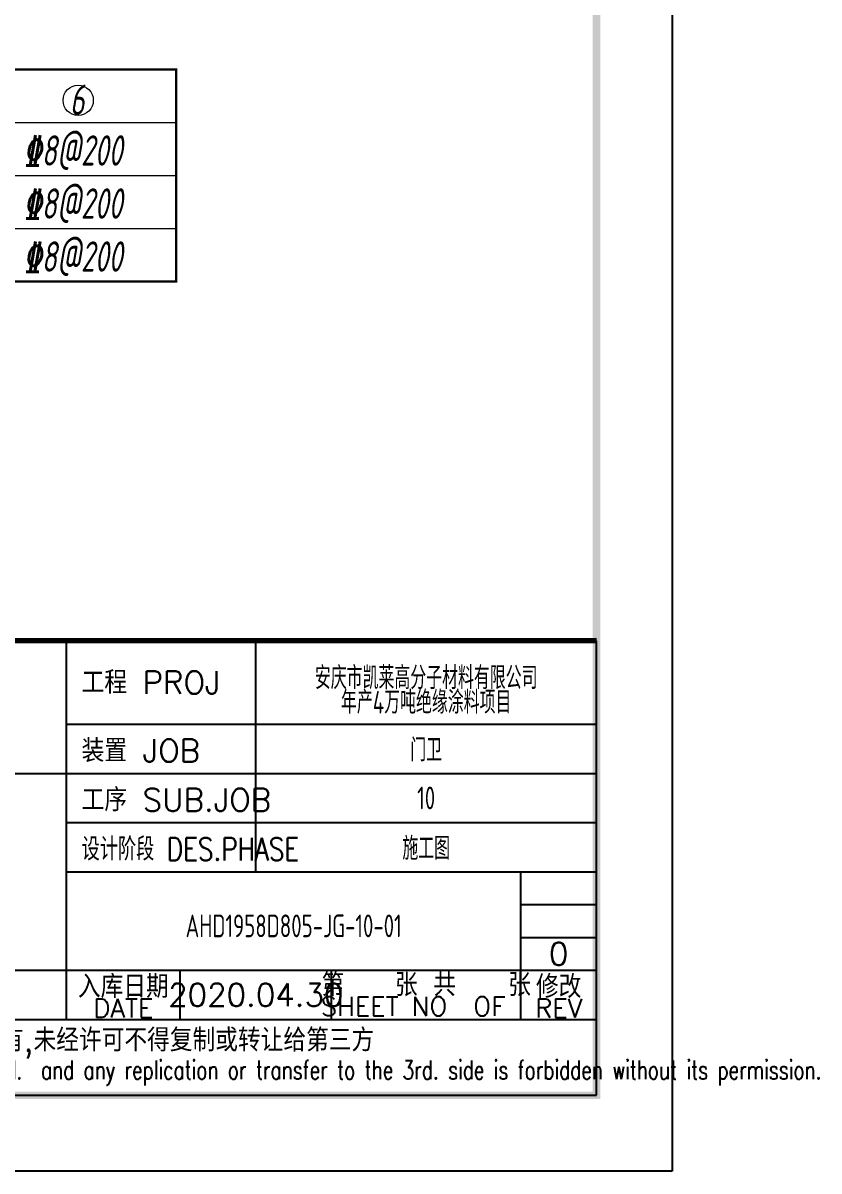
# Model space of a CAD drawing. Extents: x -14785 to 4269, y -25586 to -12228.
# Drawn here: x -13819.2 to -13714.1, y -25586.1 to -25434.5 of the extents above; entities that cross this region are included whole.
import ezdxf
from ezdxf.enums import TextEntityAlignment as Align

# ---------------------------------------------------------------- set-up
doc = ezdxf.new("R2010")
doc.units = 0
doc.header["$LTSCALE"] = 2000
doc.header["$MEASUREMENT"] = 0
doc.layers.get('0').update_dxf_attribs({"linetype": 'CONTINUOUS'})
doc.layers.add('AXIS', color=75, linetype='CONTINUOUS')
doc.layers.add('SM001', color=7, linetype='CONTINUOUS', lineweight=15)
doc.styles.add('ECEC_TQ', font='txt_l.shx', dxfattribs={"bigfont": 'hztxt_l.shx'})
doc.styles.add('SM001', font='tssdeng.shx', dxfattribs={"width": 0.7, "bigfont": 'tssdchn.shx'})
doc.styles.add('TSSD_Rein', font='Tssdeng.shx', dxfattribs={"width": 0.7, "bigfont": 'hztxt.shx'})

msp = doc.modelspace()

# ---------------------------------------------------------------- linework, layer by layer
at = {"color": 0}
msp.add_line((-13733.481, -24992.104), (-13733.481, -25586.104), dxfattribs=at)
for p, q in [((-13813.481, -25566.104), (-13813.481, -25516.104)), ((-13788.481, -25546.604), (-13788.481, -25516.104)), ((-13743.481, -25576.104), (-13743.481, -25516.104)), ((-13813.481, -25527.104), (-13743.481, -25527.104)), ((-13923.481, -25533.604), (-13813.481, -25533.604)), ((-13813.481, -25533.604), (-13743.481, -25533.604)), ((-13813.481, -25540.104), (-13743.481, -25540.104)), ((-13813.481, -25546.604), (-13743.481, -25546.604)), ((-13753.481, -25566.104), (-13753.481, -25546.604)), ((-13753.481, -25550.937), (-13743.481, -25550.937)), ((-13753.481, -25555.271), (-13743.481, -25555.271)), ((-13868.481, -25559.604), (-13743.481, -25559.604)), ((-13798.481, -25566.104), (-13798.481, -25559.604)), ((-13778.481, -25566.104), (-13778.481, -25559.604)), ((-13923.481, -25566.104), (-13743.481, -25566.104)), ((-13923.481, -25576.104), (-13743.481, -25576.104)), ((-13733.481, -25586.104), (-14784.731, -25586.104))]:
    msp.add_line(p, q)
at = {"color": 0, "const_width": 1}
msp.add_lwpolyline([(-13743.481, -25576.104), (-14759.731, -25576.104), (-14759.731, -25002.104), (-13743.481, -25002.104)], close=True, dxfattribs=at)
at = {"const_width": 0.7}
msp.add_lwpolyline([(-13743.481, -25516.104), (-13923.481, -25516.104)], dxfattribs=at)
at = {"layer": 'SM001', "const_width": 0.3}
msp.add_lwpolyline([(-13939.012, -25440.678), (-13799.012, -25440.678), (-13799.012, -25468.678), (-13939.012, -25468.678)], close=True, dxfattribs=at)
at = {"layer": 'SM001'}
for points in [[(-13939.012, -25447.678), (-13799.012, -25447.678)], [(-13939.012, -25454.678), (-13799.012, -25454.678)], [(-13939.012, -25461.678), (-13799.012, -25461.678)]]:
    msp.add_lwpolyline(points, dxfattribs=at)
msp.add_circle((-13811.937, -25444.757), 2, dxfattribs=at)

# ---------------------------------------------------------------- texts
at = {"style": 'ECEC_TQ'}
for s, p in [('工程 PROJ', (-13811.481, -25523.104)), ('装置 JOB', (-13811.481, -25532.104)), ('工序 SUB.JOB', (-13811.481, -25538.604))]:
    msp.add_text(s, height=3, dxfattribs=at).set_placement(p)
at = {"style": 'ECEC_TQ', "width": 0.8}
msp.add_text('设计阶段 DES.PHASE', height=3, dxfattribs=at).set_placement((-13811.481, -25545.104))
at = {"style": 'ECEC_TQ'}
for s, height, p in [('入库日期', 3, (-13805.981, -25561.604)), ('第   张 共   张', 3, (-13765.981, -25561.354)), ('修改', 3, (-13748.481, -25561.604)), ('DATE', 2.5, (-13805.981, -25564.604)), ('SHEET NO  OF  ', 2.5, (-13765.981, -25564.354)), ('REV', 2.5, (-13748.481, -25564.604)), ('本文件专有权属安徽华东化工医药工程有限责任公司所有,未经许可不得复制或转让给第三方', 3, (-13833.481, -25569.104))]:
    msp.add_text(s, height=height, dxfattribs=at).set_placement(p, align=Align.MIDDLE)
at = {"style": 'ECEC_TQ', "width": 0.72}
msp.add_text('The proprietary right of this document belongs to Anhui Huadong Chemical And Medical Engineering  Co.,Ltd.  and any replication or transfer to the 3rd. side is forbidden without its permission. ', height=2.5, dxfattribs=at).set_placement((-13833.481, -25573.104), align=Align.MIDDLE)
at = {"style": 'ECEC_TQ'}
for tag, text, p in [('0', '0', (-13748.481, -25557.437)), ('2020.04.30', ' ', (-13788.481, -25562.854))]:
    msp.add_attdef(tag, text=text, height=3, dxfattribs=at).set_placement(p, align=Align.MIDDLE)
at = {"layer": 'AXIS', "style": 'TSSD_Rein', "width": 0.7}
for s, p in [('安庆市凯莱高分子材料有限公司', (-13765.981, -25520.828)), ('年产4万吨绝缘涂料项目', (-13765.981, -25524.058)), ('门卫', (-13765.981, -25530.354)), ('10', (-13765.981, -25536.854)), ('施工图', (-13765.981, -25543.354)), ('AHD1958D805-JG-10-01', (-13783.483, -25553.736))]:
    msp.add_text(s, height=3, dxfattribs=at).set_placement(p, align=Align.MIDDLE)
at = {"layer": 'SM001', "style": 'SM001', "oblique": 10, "width": 0.7}
for s, p in [('6', (-13813.036, -25446.678)), ('%%1328@200', (-13819.159, -25453.378)), ('%%1328@200', (-13819.159, -25460.378)), ('%%1328@200', (-13819.159, -25467.378))]:
    msp.add_text(s, height=4, dxfattribs=at).set_placement(p)

doc.saveas('drawing.dxf')
